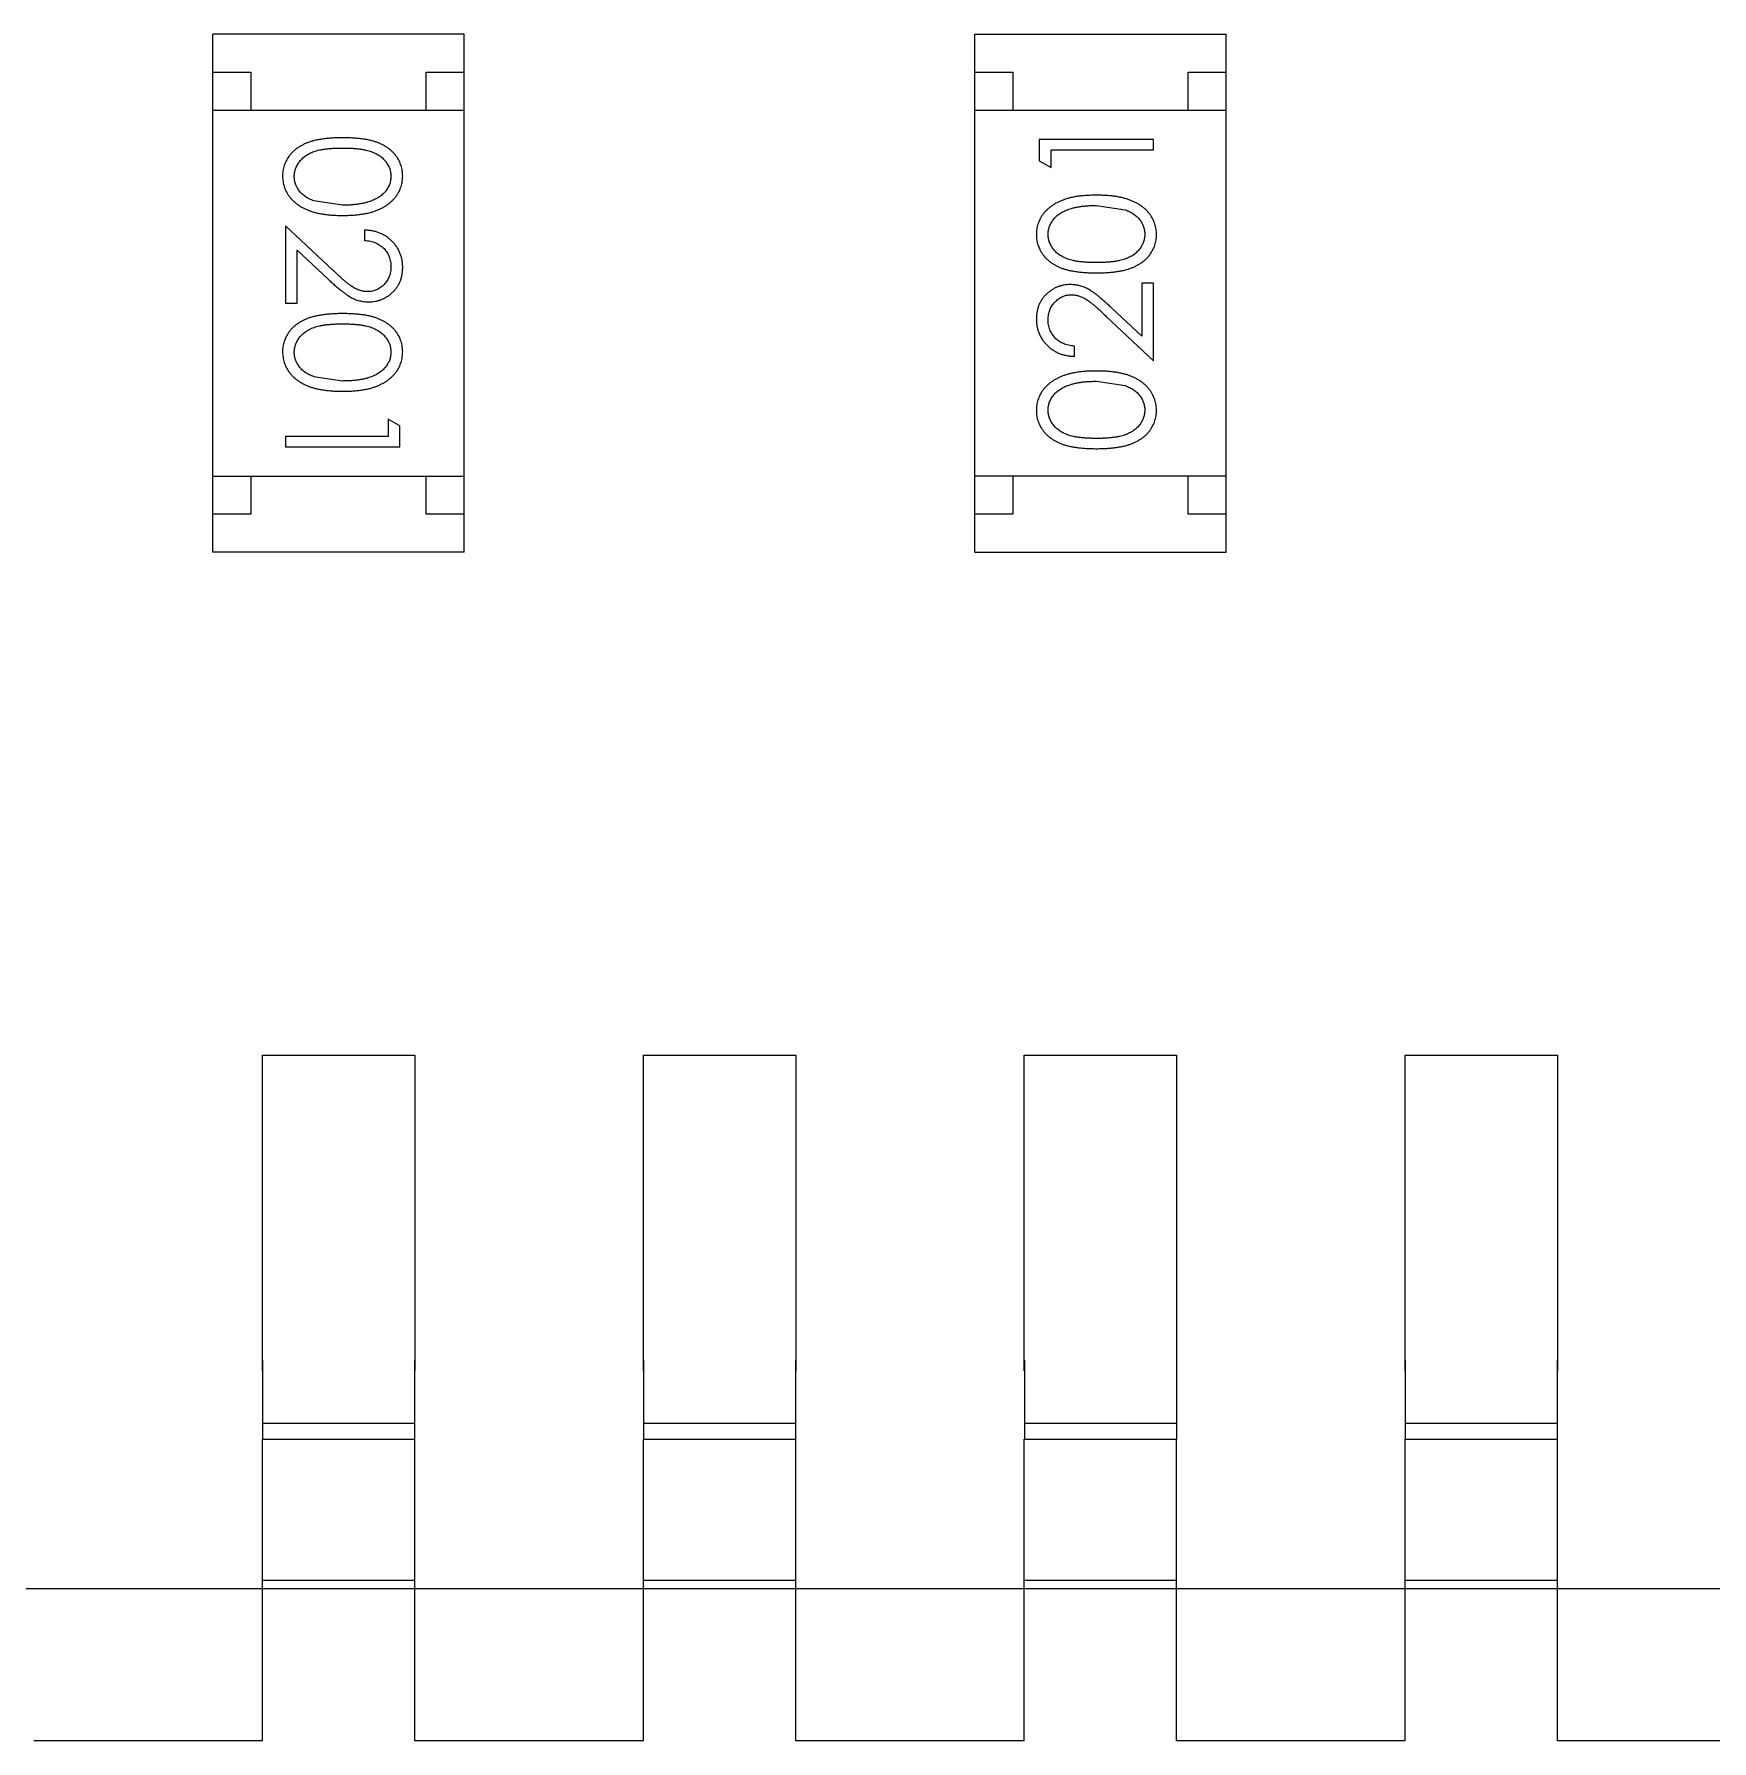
# Model space of a CAD drawing. Header units: inches. Extents: x -13 to 240, y -18 to 126.
# Drawn here: x 188.427 to 190.629, y 53.066 to 55.306 of the extents above; entities that cross this region are included whole.
import ezdxf

# ---------------------------------------------------------------- set-up
doc = ezdxf.new("R2010")
doc.units = ezdxf.units.IN
doc.header["$LTSCALE"] = 1.21
doc.header["$MEASUREMENT"] = 0
doc.layers.get('0').update_dxf_attribs({"linetype": 'CONTINUOUS'})

msp = doc.modelspace()

# ---------------------------------------------------------------- linework, layer by layer
at = {"color": 7, "linetype": 'Continuous'}
for p, q in [((188.6615, 54.6264), (188.6615, 55.3064)), ((188.9915, 55.3064), (188.6615, 55.3064)), ((188.9915, 54.6264), (188.9915, 55.3064)), ((189.6617, 54.6263), (189.6617, 55.3063)), ((189.6617, 55.3063), (189.9917, 55.3063)), ((189.9917, 54.6263), (189.9917, 55.3063)), ((188.6615, 55.2564), (188.7115, 55.2564)), ((188.7115, 55.2564), (188.7115, 55.2064)), ((188.9415, 55.2064), (188.9415, 55.2564)), ((188.9415, 55.2564), (188.9915, 55.2564)), ((189.6617, 55.2563), (189.7117, 55.2563)), ((189.7117, 55.2563), (189.7117, 55.2063)), ((189.9417, 55.2063), (189.9417, 55.2563)), ((189.9417, 55.2563), (189.9917, 55.2563)), ((188.6615, 55.2064), (188.9915, 55.2064)), ((189.9917, 55.2063), (189.6617, 55.2063)), ((189.7464, 55.1681), (189.7464, 55.1403)), ((189.8964, 55.1681), (189.7464, 55.1681)), ((189.7618, 55.1315), (189.7618, 55.1546)), ((189.7618, 55.1546), (189.8964, 55.1546)), ((189.8964, 55.1546), (189.8964, 55.1681)), ((189.7464, 55.1403), (189.7618, 55.1315)), ((188.8318, 55.0819), (188.7941, 55.0876)), ((189.8214, 55.0815), (189.8591, 55.0759)), ((188.7568, 55.055), (188.7568, 54.9531)), ((188.8189, 54.9968), (188.7568, 55.055)), ((188.8607, 55.0492), (188.8607, 55.0357)), ((188.7722, 54.9531), (188.7722, 55.0229)), ((188.7722, 55.0229), (188.8122, 54.9853)), ((189.881, 54.9796), (189.881, 54.9098)), ((189.8964, 54.9796), (189.881, 54.9796)), ((189.8964, 54.8777), (189.8964, 54.9796)), ((188.7568, 54.9531), (188.7722, 54.9531)), ((189.8343, 54.9359), (189.8964, 54.8777)), ((189.881, 54.9098), (189.841, 54.9473)), ((189.7925, 54.8835), (189.7925, 54.8969)), ((188.8318, 54.8511), (188.7941, 54.8568)), ((189.8214, 54.8508), (189.8591, 54.8451)), ((188.8914, 54.8011), (188.8914, 54.7781)), ((188.9068, 54.7923), (188.8914, 54.8011)), ((188.9068, 54.7646), (188.9068, 54.7923)), ((188.7568, 54.7781), (188.7568, 54.7646)), ((188.8914, 54.7781), (188.7568, 54.7781)), ((188.7568, 54.7646), (188.9068, 54.7646)), ((188.6615, 54.7264), (188.9915, 54.7264)), ((188.7115, 54.7264), (188.7115, 54.6764)), ((188.9415, 54.6764), (188.9415, 54.7264)), ((189.9917, 54.7263), (189.6617, 54.7263)), ((189.7117, 54.7263), (189.7117, 54.6763)), ((189.9417, 54.6763), (189.9417, 54.7263)), ((188.7115, 54.6764), (188.6615, 54.6764)), ((188.9915, 54.6764), (188.9415, 54.6764)), ((189.7117, 54.6763), (189.6617, 54.6763)), ((189.9917, 54.6763), (189.9417, 54.6763)), ((188.9915, 54.6264), (188.6615, 54.6264)), ((189.6617, 54.6263), (189.9917, 54.6263)), ((188.7266, 53.5518), (188.7266, 53.9663)), ((188.7266, 53.9663), (188.9266, 53.9663)), ((188.9266, 53.9663), (188.9266, 53.5518)), ((189.2266, 53.5518), (189.2266, 53.9663)), ((189.2266, 53.9663), (189.4266, 53.9663)), ((189.4266, 53.9663), (189.4266, 53.5518)), ((189.7266, 53.5518), (189.7266, 53.9663)), ((189.7266, 53.9663), (189.9266, 53.9663)), ((189.9266, 53.9663), (189.9266, 53.5518)), ((190.2266, 53.5518), (190.2266, 53.9663)), ((190.2266, 53.9663), (190.4266, 53.9663)), ((190.4266, 53.9663), (190.4266, 53.5518)), ((188.7268, 53.5659), (188.7268, 53.4623)), ((188.9268, 53.4623), (188.9268, 53.5659)), ((189.2268, 53.5659), (189.2268, 53.4623)), ((189.4268, 53.4623), (189.4268, 53.5659)), ((189.7268, 53.5659), (189.7268, 53.4623)), ((189.9268, 53.4623), (189.9268, 53.5659)), ((190.2268, 53.5659), (190.2268, 53.4623)), ((190.4268, 53.4623), (190.4268, 53.5659)), ((188.7268, 53.4833), (188.9268, 53.4833)), ((189.2268, 53.4833), (189.4268, 53.4833)), ((189.7268, 53.4833), (189.9268, 53.4833)), ((190.2268, 53.4833), (190.4268, 53.4833)), ((188.7266, 53.0663), (188.7266, 53.4623)), ((188.7266, 53.4623), (188.9266, 53.4623)), ((188.9266, 53.0663), (188.9266, 53.4623)), ((189.2266, 53.0663), (189.2266, 53.4623)), ((189.2266, 53.4623), (189.4266, 53.4623)), ((189.4266, 53.0663), (189.4266, 53.4623)), ((189.7266, 53.0663), (189.7266, 53.4623)), ((189.7266, 53.4623), (189.9266, 53.4623)), ((189.9266, 53.0663), (189.9266, 53.4623)), ((190.2266, 53.0663), (190.2266, 53.4623)), ((190.2266, 53.4623), (190.4266, 53.4623)), ((190.4266, 53.0663), (190.4266, 53.4623)), ((188.9266, 53.2769), (188.7266, 53.2769)), ((189.4266, 53.2769), (189.2266, 53.2769)), ((189.9266, 53.2769), (189.7266, 53.2769)), ((190.4266, 53.2769), (190.2266, 53.2769)), ((178.5266, 53.2663), (197.6266, 53.2663)), ((188.7266, 53.0663), (188.4266, 53.0663)), ((189.2266, 53.0663), (188.9266, 53.0663)), ((189.7266, 53.0663), (189.4266, 53.0663)), ((190.2266, 53.0663), (189.9266, 53.0663)), ((190.7266, 53.0663), (190.4266, 53.0663))]:
    msp.add_line(p, q, dxfattribs=at)
for points, knots in [([(188.8317, 55.1704), (188.8294, 55.1703), (188.8247, 55.1703), (188.818, 55.17), (188.8116, 55.1695), (188.8057, 55.1688), (188.8001, 55.1679), (188.795, 55.1668), (188.7903, 55.1655), (188.7859, 55.164), (188.7819, 55.1623), (188.7782, 55.1604), (188.7747, 55.1584), (188.7715, 55.1563), (188.7686, 55.154), (188.7658, 55.1515), (188.7634, 55.1488), (188.7612, 55.146), (188.7593, 55.1431), (188.7576, 55.1401), (188.7561, 55.137), (188.755, 55.1338), (188.7541, 55.1305), (188.7534, 55.1272), (188.753, 55.1237), (188.753, 55.1214), (188.753, 55.1202)], [0, 0, 0, 0, 0.068113, 0.132564, 0.193427, 0.250218, 0.303569, 0.353576, 0.400235, 0.443586, 0.484619, 0.524292, 0.56238, 0.599049, 0.63494, 0.669782, 0.704009, 0.737842, 0.771098, 0.803896, 0.836415, 0.868639, 0.900715, 0.933378, 0.966213, 1, 1, 1, 1]), ([(188.7683, 55.1198), (188.7684, 55.1214), (188.7686, 55.1247), (188.7699, 55.1296), (188.772, 55.1343), (188.7743, 55.1381), (188.7766, 55.1409), (188.7786, 55.143), (188.7807, 55.1449), (188.783, 55.1467), (188.7855, 55.1483), (188.7883, 55.1498), (188.7912, 55.1511), (188.7943, 55.1524), (188.7977, 55.1535), (188.8014, 55.1544), (188.8056, 55.1551), (188.8101, 55.1558), (188.815, 55.1563), (188.8203, 55.1566), (188.8259, 55.1569), (188.8298, 55.1569), (188.8318, 55.1569)], [0, 0, 0, 0, 0.060034, 0.120278, 0.182348, 0.247919, 0.281641, 0.315701, 0.350322, 0.385703, 0.421819, 0.459196, 0.497866, 0.538301, 0.58121, 0.628183, 0.679403, 0.734699, 0.794074, 0.858416, 0.927049, 1, 1, 1, 1]), ([(188.9107, 55.1202), (188.9106, 55.1214), (188.9106, 55.1237), (188.9102, 55.1272), (188.9095, 55.1305), (188.9086, 55.1338), (188.9074, 55.1371), (188.906, 55.1402), (188.9042, 55.1432), (188.9023, 55.1462), (188.9001, 55.149), (188.8976, 55.1516), (188.8949, 55.1541), (188.892, 55.1564), (188.8887, 55.1586), (188.8853, 55.1606), (188.8816, 55.1624), (188.8776, 55.1641), (188.8733, 55.1656), (188.8686, 55.1669), (188.8635, 55.168), (188.858, 55.1688), (188.852, 55.1695), (188.8456, 55.17), (188.8388, 55.1703), (188.8341, 55.1703), (188.8317, 55.1704)], [0, 0, 0, 0, 0.033742, 0.066533, 0.099153, 0.13154, 0.164087, 0.196563, 0.229707, 0.263315, 0.297504, 0.331686, 0.366482, 0.4021, 0.438958, 0.476748, 0.515985, 0.556589, 0.599519, 0.645765, 0.695487, 0.748721, 0.805687, 0.866754, 0.931405, 1, 1, 1, 1]), ([(188.8318, 55.1569), (188.8338, 55.1569), (188.8377, 55.1569), (188.8434, 55.1566), (188.8487, 55.1563), (188.8536, 55.1558), (188.8581, 55.1552), (188.8622, 55.1543), (188.866, 55.1534), (188.8694, 55.1523), (188.8725, 55.1511), (188.8754, 55.1497), (188.8781, 55.1482), (188.8806, 55.1466), (188.883, 55.1449), (188.8851, 55.143), (188.887, 55.1409), (188.8893, 55.1381), (188.8916, 55.1343), (188.8938, 55.1296), (188.895, 55.1247), (188.8952, 55.1214), (188.8953, 55.1198)], [0, 0, 0, 0, 0.073302, 0.142286, 0.206253, 0.266017, 0.321612, 0.372532, 0.419497, 0.462398, 0.502825, 0.541489, 0.579034, 0.615143, 0.650298, 0.684912, 0.718701, 0.752189, 0.817245, 0.879117, 0.939613, 1, 1, 1, 1]), ([(188.753, 55.1202), (188.753, 55.119), (188.753, 55.1166), (188.7535, 55.1131), (188.7541, 55.1097), (188.755, 55.1063), (188.7563, 55.1031), (188.7577, 55.0999), (188.7595, 55.0968), (188.7614, 55.0938), (188.7637, 55.0909), (188.7662, 55.0882), (188.769, 55.0856), (188.772, 55.0832), (188.7753, 55.0809), (188.7789, 55.0788), (188.7827, 55.0769), (188.7868, 55.0751), (188.7912, 55.0735), (188.7959, 55.0722), (188.801, 55.071), (188.8065, 55.0701), (188.8123, 55.0694), (188.8184, 55.0688), (188.825, 55.0685), (188.8295, 55.0685), (188.8317, 55.0684)], [0, 0, 0, 0, 0.033824, 0.067298, 0.10028, 0.133019, 0.165736, 0.198792, 0.232372, 0.266409, 0.301016, 0.336196, 0.371972, 0.408574, 0.446394, 0.485225, 0.525372, 0.567224, 0.611081, 0.65775, 0.70702, 0.759235, 0.814484, 0.873227, 0.934937, 1, 1, 1, 1]), ([(188.7941, 55.0876), (188.793, 55.088), (188.791, 55.0887), (188.7881, 55.0901), (188.7853, 55.0915), (188.7828, 55.0931), (188.7805, 55.0949), (188.7784, 55.0967), (188.7765, 55.0987), (188.7742, 55.1015), (188.7719, 55.1052), (188.7699, 55.1099), (188.7685, 55.1148), (188.7684, 55.1181), (188.7683, 55.1198)], [0, 0, 0, 0, 0.075949, 0.148549, 0.218996, 0.286119, 0.351826, 0.416074, 0.478265, 0.540325, 0.660405, 0.774606, 0.887187, 1, 1, 1, 1]), ([(188.8317, 55.0684), (188.834, 55.0685), (188.8385, 55.0685), (188.8451, 55.0688), (188.8513, 55.0693), (188.8572, 55.0701), (188.8626, 55.071), (188.8678, 55.0722), (188.8725, 55.0736), (188.8769, 55.0752), (188.881, 55.077), (188.8849, 55.0789), (188.8884, 55.0811), (188.8917, 55.0833), (188.8947, 55.0857), (188.8975, 55.0883), (188.9, 55.091), (188.9023, 55.0939), (188.9043, 55.0969), (188.906, 55.0999), (188.9074, 55.1031), (188.9086, 55.1064), (188.9095, 55.1097), (188.9102, 55.1131), (188.9106, 55.1166), (188.9106, 55.119), (188.9107, 55.1202)], [0, 0, 0, 0, 0.065278, 0.127205, 0.186168, 0.241675, 0.294115, 0.343609, 0.390387, 0.434463, 0.476646, 0.517002, 0.555936, 0.593716, 0.630057, 0.665601, 0.700745, 0.734917, 0.768681, 0.802087, 0.834849, 0.867433, 0.900138, 0.932806, 0.966212, 1, 1, 1, 1]), ([(188.8953, 55.1198), (188.8952, 55.1181), (188.895, 55.1148), (188.8938, 55.11), (188.8916, 55.1053), (188.8893, 55.1016), (188.887, 55.0987), (188.885, 55.0967), (188.8828, 55.0947), (188.8803, 55.0929), (188.8776, 55.0912), (188.8746, 55.0897), (188.8715, 55.0882), (188.868, 55.0869), (188.8644, 55.0857), (188.8605, 55.0847), (188.8563, 55.0839), (188.8519, 55.0831), (188.8472, 55.0826), (188.8423, 55.0821), (188.8371, 55.082), (188.8336, 55.0819), (188.8318, 55.0819)], [0, 0, 0, 0, 0.059689, 0.119507, 0.181075, 0.246162, 0.279894, 0.314468, 0.350403, 0.387474, 0.426147, 0.466624, 0.508745, 0.553328, 0.600058, 0.649177, 0.700552, 0.754894, 0.811825, 0.871514, 0.934319, 1, 1, 1, 1]), ([(189.8215, 55.095), (189.8192, 55.095), (189.8147, 55.0949), (189.8081, 55.0946), (189.8019, 55.0941), (189.796, 55.0934), (189.7906, 55.0924), (189.7854, 55.0912), (189.7807, 55.0898), (189.7763, 55.0882), (189.7722, 55.0864), (189.7683, 55.0845), (189.7648, 55.0824), (189.7615, 55.0801), (189.7585, 55.0777), (189.7557, 55.0752), (189.7532, 55.0724), (189.7509, 55.0696), (189.7489, 55.0666), (189.7472, 55.0635), (189.7458, 55.0603), (189.7446, 55.0571), (189.7437, 55.0537), (189.743, 55.0503), (189.7426, 55.0468), (189.7426, 55.0444), (189.7425, 55.0432)], [0, 0, 0, 0, 0.065278, 0.127205, 0.186168, 0.241675, 0.294115, 0.343609, 0.390387, 0.434463, 0.476646, 0.517002, 0.555936, 0.593716, 0.630057, 0.665601, 0.700745, 0.734917, 0.768681, 0.802087, 0.834849, 0.867433, 0.900138, 0.932806, 0.966212, 1, 1, 1, 1]), ([(189.9002, 55.0432), (189.9002, 55.0444), (189.9002, 55.0468), (189.8997, 55.0503), (189.8991, 55.0538), (189.8982, 55.0571), (189.8969, 55.0604), (189.8955, 55.0636), (189.8937, 55.0666), (189.8918, 55.0697), (189.8895, 55.0725), (189.887, 55.0753), (189.8842, 55.0779), (189.8812, 55.0803), (189.8779, 55.0825), (189.8743, 55.0846), (189.8705, 55.0865), (189.8664, 55.0883), (189.862, 55.0899), (189.8573, 55.0912), (189.8522, 55.0924), (189.8467, 55.0934), (189.8409, 55.0941), (189.8348, 55.0946), (189.8282, 55.0949), (189.8237, 55.095), (189.8215, 55.095)], [0, 0, 0, 0, 0.033824, 0.067298, 0.10028, 0.133019, 0.165736, 0.198792, 0.232372, 0.266409, 0.301016, 0.336196, 0.371972, 0.408574, 0.446394, 0.485225, 0.525372, 0.567224, 0.611081, 0.65775, 0.70702, 0.759235, 0.814484, 0.873227, 0.934937, 1, 1, 1, 1]), ([(189.7579, 55.0437), (189.758, 55.0453), (189.7582, 55.0486), (189.7594, 55.0535), (189.7616, 55.0581), (189.7639, 55.0619), (189.7662, 55.0647), (189.7682, 55.0668), (189.7704, 55.0687), (189.7729, 55.0705), (189.7756, 55.0722), (189.7786, 55.0738), (189.7817, 55.0752), (189.7852, 55.0766), (189.7888, 55.0777), (189.7927, 55.0788), (189.7969, 55.0796), (189.8013, 55.0803), (189.806, 55.0808), (189.8109, 55.0813), (189.8161, 55.0815), (189.8196, 55.0815), (189.8214, 55.0815)], [0, 0, 0, 0, 0.059689, 0.119507, 0.181075, 0.246162, 0.279894, 0.314468, 0.350403, 0.387474, 0.426147, 0.466624, 0.508745, 0.553328, 0.600058, 0.649177, 0.700552, 0.754894, 0.811825, 0.871514, 0.934319, 1, 1, 1, 1]), ([(189.8591, 55.0759), (189.8602, 55.0755), (189.8622, 55.0747), (189.8651, 55.0734), (189.8679, 55.0719), (189.8704, 55.0703), (189.8727, 55.0686), (189.8748, 55.0667), (189.8767, 55.0647), (189.879, 55.0619), (189.8813, 55.0582), (189.8833, 55.0535), (189.8847, 55.0487), (189.8848, 55.0453), (189.8849, 55.0437)], [0, 0, 0, 0, 0.075949, 0.148549, 0.218996, 0.286119, 0.351826, 0.416074, 0.478265, 0.540325, 0.660405, 0.774606, 0.887187, 1, 1, 1, 1]), ([(188.9107, 55.0003), (188.9106, 55.002), (188.9105, 55.0053), (188.9099, 55.0101), (188.9087, 55.0147), (188.9072, 55.0191), (188.9052, 55.0234), (188.9028, 55.0274), (188.8999, 55.0312), (188.8966, 55.0347), (188.893, 55.038), (188.8891, 55.0409), (188.885, 55.0433), (188.8806, 55.0454), (188.8759, 55.047), (188.8711, 55.0481), (188.8659, 55.0489), (188.8624, 55.0491), (188.8607, 55.0492)], [0, 0, 0, 0, 0.06445, 0.126725, 0.187421, 0.247417, 0.306749, 0.366595, 0.427749, 0.490235, 0.553031, 0.614805, 0.676505, 0.738096, 0.801021, 0.864897, 0.931209, 1, 1, 1, 1]), ([(189.7425, 55.0432), (189.7426, 55.042), (189.7426, 55.0397), (189.743, 55.0363), (189.7437, 55.0329), (189.7446, 55.0296), (189.7458, 55.0264), (189.7472, 55.0233), (189.749, 55.0202), (189.7509, 55.0173), (189.7531, 55.0145), (189.7556, 55.0118), (189.7583, 55.0093), (189.7612, 55.007), (189.7645, 55.0049), (189.7679, 55.0028), (189.7716, 55.001), (189.7756, 54.9993), (189.7799, 54.9979), (189.7846, 54.9966), (189.7897, 54.9955), (189.7952, 54.9946), (189.8012, 54.9939), (189.8076, 54.9934), (189.8144, 54.9931), (189.8191, 54.9931), (189.8215, 54.9931)], [0, 0, 0, 0, 0.033742, 0.066533, 0.099153, 0.13154, 0.164087, 0.196563, 0.229707, 0.263315, 0.297504, 0.331686, 0.366482, 0.4021, 0.438958, 0.476748, 0.515985, 0.556589, 0.599519, 0.645765, 0.695487, 0.748721, 0.805687, 0.866754, 0.931405, 1, 1, 1, 1]), ([(189.8214, 55.0065), (189.8194, 55.0065), (189.8155, 55.0066), (189.8098, 55.0068), (189.8045, 55.0072), (189.7996, 55.0077), (189.7951, 55.0083), (189.791, 55.0091), (189.7872, 55.01), (189.7838, 55.0111), (189.7807, 55.0124), (189.7778, 55.0137), (189.7751, 55.0152), (189.7726, 55.0168), (189.7702, 55.0186), (189.7681, 55.0205), (189.7662, 55.0225), (189.7639, 55.0254), (189.7616, 55.0291), (189.7594, 55.0338), (189.7582, 55.0387), (189.758, 55.042), (189.7579, 55.0437)], [0, 0, 0, 0, 0.073302, 0.142286, 0.206253, 0.266017, 0.321612, 0.372532, 0.419497, 0.462398, 0.502825, 0.541489, 0.579034, 0.615143, 0.650298, 0.684912, 0.718701, 0.752189, 0.817245, 0.879117, 0.939613, 1, 1, 1, 1]), ([(189.8849, 55.0437), (189.8848, 55.042), (189.8846, 55.0387), (189.8833, 55.0339), (189.8812, 55.0291), (189.8789, 55.0254), (189.8766, 55.0225), (189.8746, 55.0204), (189.8725, 55.0186), (189.8702, 55.0168), (189.8677, 55.0151), (189.8649, 55.0137), (189.862, 55.0123), (189.8589, 55.0111), (189.8555, 55.01), (189.8518, 55.0091), (189.8476, 55.0083), (189.8431, 55.0076), (189.8382, 55.0072), (189.8329, 55.0068), (189.8273, 55.0066), (189.8234, 55.0065), (189.8214, 55.0065)], [0, 0, 0, 0, 0.060034, 0.120278, 0.182348, 0.247919, 0.281641, 0.315701, 0.350322, 0.385703, 0.421819, 0.459196, 0.497866, 0.538301, 0.58121, 0.628183, 0.679403, 0.734699, 0.794074, 0.858416, 0.927049, 1, 1, 1, 1]), ([(189.8215, 54.9931), (189.8238, 54.9931), (189.8285, 54.9931), (189.8352, 54.9934), (189.8416, 54.9939), (189.8475, 54.9947), (189.8531, 54.9955), (189.8582, 54.9966), (189.8629, 54.9979), (189.8673, 54.9994), (189.8713, 55.0011), (189.875, 55.003), (189.8785, 55.005), (189.8817, 55.0072), (189.8846, 55.0095), (189.8874, 55.012), (189.8898, 55.0146), (189.892, 55.0174), (189.8939, 55.0203), (189.8956, 55.0233), (189.8971, 55.0264), (189.8982, 55.0296), (189.8991, 55.0329), (189.8998, 55.0363), (189.9002, 55.0397), (189.9002, 55.042), (189.9002, 55.0432)], [0, 0, 0, 0, 0.068113, 0.132564, 0.193427, 0.250218, 0.303569, 0.353576, 0.400235, 0.443586, 0.484619, 0.524292, 0.56238, 0.599049, 0.63494, 0.669782, 0.704009, 0.737842, 0.771098, 0.803896, 0.836415, 0.868639, 0.900715, 0.933378, 0.966213, 1, 1, 1, 1]), ([(188.8607, 55.0357), (188.862, 55.0356), (188.8646, 55.0354), (188.8684, 55.0346), (188.8719, 55.0337), (188.8752, 55.0324), (188.8783, 55.0309), (188.8812, 55.0292), (188.8838, 55.0272), (188.8862, 55.0249), (188.8883, 55.0225), (188.8902, 55.0199), (188.8918, 55.0171), (188.893, 55.0141), (188.894, 55.0111), (188.8948, 55.0078), (188.8952, 55.0045), (188.8952, 55.0022), (188.8953, 55.001)], [0, 0, 0, 0, 0.073648, 0.143686, 0.210962, 0.275557, 0.338064, 0.399311, 0.4594, 0.51934, 0.579024, 0.637809, 0.695959, 0.754122, 0.813113, 0.873453, 0.935561, 1, 1, 1, 1]), ([(188.8649, 54.9684), (188.8632, 54.9685), (188.86, 54.9686), (188.8552, 54.9697), (188.8506, 54.9714), (188.8467, 54.9733), (188.8436, 54.9754), (188.8409, 54.9773), (188.838, 54.9796), (188.8347, 54.9823), (188.8312, 54.9854), (188.8273, 54.9888), (188.8232, 54.9927), (188.8204, 54.9954), (188.8189, 54.9968)], [0, 0, 0, 0, 0.088014, 0.174976, 0.2638, 0.355443, 0.406413, 0.465519, 0.533076, 0.609353, 0.693899, 0.787171, 0.889197, 1, 1, 1, 1]), ([(188.8953, 55.001), (188.8952, 54.9999), (188.8952, 54.9977), (188.8947, 54.9944), (188.8941, 54.9913), (188.8931, 54.9884), (188.8918, 54.9855), (188.8903, 54.9828), (188.8884, 54.9803), (188.8863, 54.9778), (188.884, 54.9756), (188.8816, 54.9737), (188.8791, 54.9721), (188.8765, 54.9707), (188.8737, 54.9697), (188.8709, 54.969), (188.8679, 54.9685), (188.8659, 54.9685), (188.8649, 54.9684)], [0, 0, 0, 0, 0.068027, 0.133505, 0.19695, 0.26027, 0.322741, 0.384982, 0.448465, 0.513424, 0.578224, 0.640011, 0.700094, 0.760067, 0.819012, 0.877878, 0.938035, 1, 1, 1, 1]), ([(188.8661, 54.955), (188.8675, 54.955), (188.8705, 54.9551), (188.8748, 54.9557), (188.8789, 54.9567), (188.8829, 54.958), (188.8868, 54.9598), (188.8905, 54.962), (188.8941, 54.9645), (188.8974, 54.9675), (188.9006, 54.9707), (188.9032, 54.9742), (188.9055, 54.978), (188.9074, 54.9819), (188.9089, 54.9862), (188.9099, 54.9907), (188.9105, 54.9954), (188.9106, 54.9986), (188.9107, 55.0003)], [0, 0, 0, 0, 0.06271, 0.123347, 0.183401, 0.242828, 0.302097, 0.36242, 0.423725, 0.487032, 0.550491, 0.612709, 0.674265, 0.73617, 0.799211, 0.863483, 0.930525, 1, 1, 1, 1]), ([(188.8122, 54.9853), (188.8138, 54.9839), (188.8168, 54.9811), (188.8211, 54.9772), (188.8252, 54.9736), (188.8291, 54.9704), (188.8327, 54.9676), (188.8361, 54.9651), (188.8393, 54.963), (188.8431, 54.9607), (188.8478, 54.9583), (188.8537, 54.9564), (188.8598, 54.9552), (188.864, 54.955), (188.8661, 54.955)], [0, 0, 0, 0, 0.09953, 0.192079, 0.277712, 0.357454, 0.429648, 0.495771, 0.555538, 0.608657, 0.707578, 0.804328, 0.901298, 1, 1, 1, 1]), ([(189.7871, 54.9777), (189.7857, 54.9777), (189.7827, 54.9776), (189.7784, 54.977), (189.7743, 54.976), (189.7703, 54.9747), (189.7664, 54.9728), (189.7627, 54.9707), (189.7591, 54.9681), (189.7558, 54.9652), (189.7526, 54.962), (189.75, 54.9585), (189.7477, 54.9547), (189.7458, 54.9507), (189.7443, 54.9465), (189.7433, 54.942), (189.7427, 54.9373), (189.7426, 54.934), (189.7425, 54.9324)], [0, 0, 0, 0, 0.06271, 0.123347, 0.183401, 0.242828, 0.302097, 0.36242, 0.423725, 0.487032, 0.550491, 0.612709, 0.674265, 0.73617, 0.799211, 0.863483, 0.930525, 1, 1, 1, 1]), ([(189.841, 54.9473), (189.8394, 54.9488), (189.8364, 54.9516), (189.8321, 54.9555), (189.828, 54.9591), (189.8241, 54.9623), (189.8205, 54.9651), (189.8171, 54.9676), (189.8139, 54.9697), (189.8101, 54.972), (189.8054, 54.9743), (189.7995, 54.9763), (189.7934, 54.9775), (189.7892, 54.9776), (189.7871, 54.9777)], [0, 0, 0, 0, 0.09953, 0.192079, 0.277712, 0.357454, 0.429648, 0.495771, 0.555538, 0.608657, 0.707578, 0.804328, 0.901298, 1, 1, 1, 1]), ([(189.7579, 54.9317), (189.758, 54.9328), (189.758, 54.935), (189.7585, 54.9382), (189.7591, 54.9414), (189.7601, 54.9443), (189.7614, 54.9472), (189.7629, 54.9499), (189.7648, 54.9524), (189.7669, 54.9548), (189.7692, 54.957), (189.7716, 54.9589), (189.7741, 54.9606), (189.7767, 54.9619), (189.7795, 54.963), (189.7823, 54.9637), (189.7853, 54.9642), (189.7873, 54.9642), (189.7883, 54.9642)], [0, 0, 0, 0, 0.068027, 0.133505, 0.19695, 0.26027, 0.322741, 0.384982, 0.448465, 0.513424, 0.578224, 0.640011, 0.700094, 0.760067, 0.819012, 0.877878, 0.938035, 1, 1, 1, 1]), ([(189.7883, 54.9642), (189.79, 54.9642), (189.7932, 54.964), (189.798, 54.963), (189.8026, 54.9613), (189.8065, 54.9593), (189.8096, 54.9573), (189.8123, 54.9554), (189.8152, 54.953), (189.8185, 54.9504), (189.822, 54.9473), (189.8259, 54.9439), (189.83, 54.94), (189.8328, 54.9373), (189.8343, 54.9359)], [0, 0, 0, 0, 0.088014, 0.174976, 0.2638, 0.355443, 0.406413, 0.465519, 0.533076, 0.609353, 0.693899, 0.787171, 0.889197, 1, 1, 1, 1]), ([(188.8317, 54.9396), (188.8294, 54.9396), (188.8247, 54.9395), (188.818, 54.9392), (188.8116, 54.9387), (188.8057, 54.938), (188.8001, 54.9371), (188.795, 54.9361), (188.7903, 54.9347), (188.7859, 54.9332), (188.7819, 54.9315), (188.7782, 54.9297), (188.7747, 54.9277), (188.7715, 54.9255), (188.7686, 54.9232), (188.7658, 54.9207), (188.7634, 54.9181), (188.7612, 54.9153), (188.7593, 54.9123), (188.7576, 54.9093), (188.7561, 54.9062), (188.755, 54.903), (188.7541, 54.8998), (188.7534, 54.8964), (188.753, 54.893), (188.753, 54.8906), (188.753, 54.8894)], [0, 0, 0, 0, 0.068113, 0.132564, 0.193427, 0.250218, 0.303569, 0.353576, 0.400235, 0.443586, 0.484619, 0.524292, 0.56238, 0.599049, 0.63494, 0.669782, 0.704009, 0.737842, 0.771098, 0.803896, 0.836415, 0.868639, 0.900715, 0.933378, 0.966213, 1, 1, 1, 1]), ([(188.7683, 54.889), (188.7684, 54.8906), (188.7686, 54.8939), (188.7699, 54.8988), (188.772, 54.9036), (188.7743, 54.9073), (188.7766, 54.9102), (188.7786, 54.9122), (188.7807, 54.9141), (188.783, 54.9159), (188.7855, 54.9175), (188.7883, 54.919), (188.7912, 54.9203), (188.7943, 54.9216), (188.7977, 54.9227), (188.8014, 54.9236), (188.8056, 54.9244), (188.8101, 54.925), (188.815, 54.9255), (188.8203, 54.9259), (188.8259, 54.9261), (188.8298, 54.9261), (188.8318, 54.9261)], [0, 0, 0, 0, 0.060034, 0.120278, 0.182348, 0.247919, 0.281641, 0.315701, 0.350322, 0.385703, 0.421819, 0.459196, 0.497866, 0.538301, 0.58121, 0.628183, 0.679403, 0.734699, 0.794074, 0.858416, 0.927049, 1, 1, 1, 1]), ([(188.9107, 54.8894), (188.9106, 54.8906), (188.9106, 54.893), (188.9102, 54.8964), (188.9095, 54.8998), (188.9086, 54.9031), (188.9074, 54.9063), (188.906, 54.9094), (188.9042, 54.9124), (188.9023, 54.9154), (188.9001, 54.9182), (188.8976, 54.9209), (188.8949, 54.9233), (188.892, 54.9257), (188.8887, 54.9278), (188.8853, 54.9298), (188.8816, 54.9317), (188.8776, 54.9333), (188.8733, 54.9348), (188.8686, 54.9361), (188.8635, 54.9372), (188.858, 54.938), (188.852, 54.9387), (188.8456, 54.9392), (188.8388, 54.9395), (188.8341, 54.9396), (188.8317, 54.9396)], [0, 0, 0, 0, 0.033742, 0.066533, 0.099153, 0.13154, 0.164087, 0.196563, 0.229707, 0.263315, 0.297504, 0.331686, 0.366482, 0.4021, 0.438958, 0.476748, 0.515985, 0.556589, 0.599519, 0.645765, 0.695487, 0.748721, 0.805687, 0.866754, 0.931405, 1, 1, 1, 1]), ([(188.8318, 54.9261), (188.8338, 54.9261), (188.8377, 54.9261), (188.8434, 54.9259), (188.8487, 54.9255), (188.8536, 54.925), (188.8581, 54.9244), (188.8622, 54.9236), (188.866, 54.9227), (188.8694, 54.9216), (188.8725, 54.9203), (188.8754, 54.919), (188.8781, 54.9175), (188.8806, 54.9158), (188.883, 54.9141), (188.8851, 54.9122), (188.887, 54.9102), (188.8893, 54.9073), (188.8916, 54.9036), (188.8938, 54.8989), (188.895, 54.894), (188.8952, 54.8906), (188.8953, 54.889)], [0, 0, 0, 0, 0.073302, 0.142286, 0.206253, 0.266017, 0.321612, 0.372532, 0.419497, 0.462398, 0.502825, 0.541489, 0.579034, 0.615143, 0.650298, 0.684912, 0.718701, 0.752189, 0.817245, 0.879117, 0.939613, 1, 1, 1, 1]), ([(189.7425, 54.9324), (189.7426, 54.9307), (189.7427, 54.9274), (189.7433, 54.9226), (189.7445, 54.918), (189.746, 54.9135), (189.748, 54.9093), (189.7504, 54.9053), (189.7533, 54.9015), (189.7566, 54.8979), (189.7602, 54.8947), (189.7641, 54.8918), (189.7682, 54.8893), (189.7726, 54.8873), (189.7773, 54.8857), (189.7821, 54.8845), (189.7873, 54.8837), (189.7908, 54.8836), (189.7925, 54.8835)], [0, 0, 0, 0, 0.06445, 0.126725, 0.187421, 0.247417, 0.306749, 0.366595, 0.427749, 0.490235, 0.553031, 0.614805, 0.676505, 0.738096, 0.801021, 0.864897, 0.931209, 1, 1, 1, 1]), ([(189.7925, 54.8969), (189.7912, 54.8971), (189.7886, 54.8973), (189.7848, 54.8981), (189.7813, 54.899), (189.778, 54.9002), (189.7749, 54.9017), (189.772, 54.9035), (189.7694, 54.9055), (189.767, 54.9077), (189.7649, 54.9102), (189.763, 54.9128), (189.7614, 54.9156), (189.7602, 54.9185), (189.7592, 54.9216), (189.7584, 54.9248), (189.758, 54.9282), (189.758, 54.9305), (189.7579, 54.9317)], [0, 0, 0, 0, 0.073648, 0.143686, 0.210962, 0.275557, 0.338064, 0.399311, 0.4594, 0.51934, 0.579024, 0.637809, 0.695959, 0.754122, 0.813113, 0.873453, 0.935561, 1, 1, 1, 1]), ([(188.753, 54.8894), (188.753, 54.8882), (188.753, 54.8859), (188.7535, 54.8824), (188.7541, 54.8789), (188.755, 54.8756), (188.7563, 54.8723), (188.7577, 54.8691), (188.7595, 54.866), (188.7614, 54.863), (188.7637, 54.8601), (188.7662, 54.8574), (188.769, 54.8548), (188.772, 54.8524), (188.7753, 54.8501), (188.7789, 54.8481), (188.7827, 54.8461), (188.7868, 54.8444), (188.7912, 54.8427), (188.7959, 54.8414), (188.801, 54.8402), (188.8065, 54.8393), (188.8123, 54.8386), (188.8184, 54.838), (188.825, 54.8377), (188.8295, 54.8377), (188.8317, 54.8377)], [0, 0, 0, 0, 0.033824, 0.067298, 0.10028, 0.133019, 0.165736, 0.198792, 0.232372, 0.266409, 0.301016, 0.336196, 0.371972, 0.408574, 0.446394, 0.485225, 0.525372, 0.567224, 0.611081, 0.65775, 0.70702, 0.759235, 0.814484, 0.873227, 0.934937, 1, 1, 1, 1]), ([(188.7941, 54.8568), (188.793, 54.8572), (188.791, 54.858), (188.7881, 54.8593), (188.7853, 54.8607), (188.7828, 54.8624), (188.7805, 54.8641), (188.7784, 54.8659), (188.7765, 54.868), (188.7742, 54.8708), (188.7719, 54.8745), (188.7699, 54.8792), (188.7685, 54.884), (188.7684, 54.8873), (188.7683, 54.889)], [0, 0, 0, 0, 0.075949, 0.148549, 0.218996, 0.286119, 0.351826, 0.416074, 0.478265, 0.540325, 0.660405, 0.774606, 0.887187, 1, 1, 1, 1]), ([(188.8317, 54.8377), (188.834, 54.8377), (188.8385, 54.8377), (188.8451, 54.838), (188.8513, 54.8386), (188.8572, 54.8393), (188.8626, 54.8403), (188.8678, 54.8414), (188.8725, 54.8429), (188.8769, 54.8444), (188.881, 54.8463), (188.8849, 54.8482), (188.8884, 54.8503), (188.8917, 54.8525), (188.8947, 54.855), (188.8975, 54.8575), (188.9, 54.8602), (188.9023, 54.8631), (188.9043, 54.8661), (188.906, 54.8692), (188.9074, 54.8723), (188.9086, 54.8756), (188.9095, 54.8789), (188.9102, 54.8824), (188.9106, 54.8859), (188.9106, 54.8882), (188.9107, 54.8894)], [0, 0, 0, 0, 0.065278, 0.127205, 0.186168, 0.241675, 0.294115, 0.343609, 0.390387, 0.434463, 0.476646, 0.517002, 0.555936, 0.593716, 0.630057, 0.665601, 0.700745, 0.734917, 0.768681, 0.802087, 0.834849, 0.867433, 0.900138, 0.932806, 0.966212, 1, 1, 1, 1]), ([(188.8953, 54.889), (188.8952, 54.8874), (188.895, 54.8841), (188.8938, 54.8792), (188.8916, 54.8745), (188.8893, 54.8708), (188.887, 54.8679), (188.885, 54.8659), (188.8828, 54.8639), (188.8803, 54.8621), (188.8776, 54.8604), (188.8746, 54.8589), (188.8715, 54.8574), (188.868, 54.8561), (188.8644, 54.855), (188.8605, 54.8539), (188.8563, 54.8531), (188.8519, 54.8523), (188.8472, 54.8518), (188.8423, 54.8514), (188.8371, 54.8512), (188.8336, 54.8512), (188.8318, 54.8511)], [0, 0, 0, 0, 0.059689, 0.119507, 0.181075, 0.246162, 0.279894, 0.314468, 0.350403, 0.387474, 0.426147, 0.466624, 0.508745, 0.553328, 0.600058, 0.649177, 0.700552, 0.754894, 0.811825, 0.871514, 0.934319, 1, 1, 1, 1]), ([(189.8215, 54.8642), (189.8192, 54.8642), (189.8147, 54.8642), (189.8081, 54.8639), (189.8019, 54.8633), (189.796, 54.8626), (189.7906, 54.8616), (189.7854, 54.8605), (189.7807, 54.859), (189.7763, 54.8575), (189.7722, 54.8556), (189.7683, 54.8537), (189.7648, 54.8516), (189.7615, 54.8494), (189.7585, 54.8469), (189.7557, 54.8444), (189.7532, 54.8417), (189.7509, 54.8388), (189.7489, 54.8358), (189.7472, 54.8327), (189.7458, 54.8296), (189.7446, 54.8263), (189.7437, 54.823), (189.743, 54.8195), (189.7426, 54.816), (189.7426, 54.8137), (189.7425, 54.8125)], [0, 0, 0, 0, 0.065278, 0.127205, 0.186168, 0.241675, 0.294115, 0.343609, 0.390387, 0.434463, 0.476646, 0.517002, 0.555936, 0.593716, 0.630057, 0.665601, 0.700745, 0.734917, 0.768681, 0.802087, 0.834849, 0.867433, 0.900138, 0.932806, 0.966212, 1, 1, 1, 1]), ([(189.9002, 54.8125), (189.9002, 54.8137), (189.9002, 54.816), (189.8997, 54.8195), (189.8991, 54.823), (189.8982, 54.8263), (189.8969, 54.8296), (189.8955, 54.8328), (189.8937, 54.8359), (189.8918, 54.8389), (189.8895, 54.8418), (189.887, 54.8445), (189.8842, 54.8471), (189.8812, 54.8495), (189.8779, 54.8518), (189.8743, 54.8538), (189.8705, 54.8558), (189.8664, 54.8575), (189.862, 54.8592), (189.8573, 54.8605), (189.8522, 54.8617), (189.8467, 54.8626), (189.8409, 54.8633), (189.8348, 54.8639), (189.8282, 54.8642), (189.8237, 54.8642), (189.8215, 54.8642)], [0, 0, 0, 0, 0.033824, 0.067298, 0.10028, 0.133019, 0.165736, 0.198792, 0.232372, 0.266409, 0.301016, 0.336196, 0.371972, 0.408574, 0.446394, 0.485225, 0.525372, 0.567224, 0.611081, 0.65775, 0.70702, 0.759235, 0.814484, 0.873227, 0.934937, 1, 1, 1, 1]), ([(189.7579, 54.8129), (189.758, 54.8146), (189.7582, 54.8178), (189.7594, 54.8227), (189.7616, 54.8274), (189.7639, 54.8311), (189.7662, 54.834), (189.7682, 54.836), (189.7704, 54.838), (189.7729, 54.8398), (189.7756, 54.8415), (189.7786, 54.843), (189.7817, 54.8445), (189.7852, 54.8458), (189.7888, 54.8469), (189.7927, 54.848), (189.7969, 54.8488), (189.8013, 54.8496), (189.806, 54.8501), (189.8109, 54.8505), (189.8161, 54.8507), (189.8196, 54.8508), (189.8214, 54.8508)], [0, 0, 0, 0, 0.059689, 0.119507, 0.181075, 0.246162, 0.279894, 0.314468, 0.350403, 0.387474, 0.426147, 0.466624, 0.508745, 0.553328, 0.600058, 0.649177, 0.700552, 0.754894, 0.811825, 0.871514, 0.934319, 1, 1, 1, 1]), ([(189.8591, 54.8451), (189.8602, 54.8447), (189.8622, 54.8439), (189.8651, 54.8426), (189.8679, 54.8412), (189.8704, 54.8396), (189.8727, 54.8378), (189.8748, 54.836), (189.8767, 54.8339), (189.879, 54.8311), (189.8813, 54.8274), (189.8833, 54.8227), (189.8847, 54.8179), (189.8848, 54.8146), (189.8849, 54.8129)], [0, 0, 0, 0, 0.075949, 0.148549, 0.218996, 0.286119, 0.351826, 0.416074, 0.478265, 0.540325, 0.660405, 0.774606, 0.887187, 1, 1, 1, 1]), ([(189.7425, 54.8125), (189.7426, 54.8113), (189.7426, 54.8089), (189.743, 54.8055), (189.7437, 54.8021), (189.7446, 54.7988), (189.7458, 54.7956), (189.7472, 54.7925), (189.749, 54.7895), (189.7509, 54.7865), (189.7531, 54.7837), (189.7556, 54.781), (189.7583, 54.7786), (189.7612, 54.7762), (189.7645, 54.7741), (189.7679, 54.7721), (189.7716, 54.7702), (189.7756, 54.7686), (189.7799, 54.7671), (189.7846, 54.7658), (189.7897, 54.7647), (189.7952, 54.7639), (189.8012, 54.7632), (189.8076, 54.7627), (189.8144, 54.7624), (189.8191, 54.7623), (189.8215, 54.7623)], [0, 0, 0, 0, 0.033742, 0.066533, 0.099153, 0.13154, 0.164087, 0.196563, 0.229707, 0.263315, 0.297504, 0.331686, 0.366482, 0.4021, 0.438958, 0.476748, 0.515985, 0.556589, 0.599519, 0.645765, 0.695487, 0.748721, 0.805687, 0.866754, 0.931405, 1, 1, 1, 1]), ([(189.8214, 54.7758), (189.8194, 54.7758), (189.8155, 54.7758), (189.8098, 54.7761), (189.8045, 54.7764), (189.7996, 54.7769), (189.7951, 54.7775), (189.791, 54.7783), (189.7872, 54.7792), (189.7838, 54.7803), (189.7807, 54.7816), (189.7778, 54.7829), (189.7751, 54.7844), (189.7726, 54.7861), (189.7702, 54.7878), (189.7681, 54.7897), (189.7662, 54.7917), (189.7639, 54.7946), (189.7616, 54.7983), (189.7594, 54.803), (189.7582, 54.8079), (189.758, 54.8113), (189.7579, 54.8129)], [0, 0, 0, 0, 0.073302, 0.142286, 0.206253, 0.266017, 0.321612, 0.372532, 0.419497, 0.462398, 0.502825, 0.541489, 0.579034, 0.615143, 0.650298, 0.684912, 0.718701, 0.752189, 0.817245, 0.879117, 0.939613, 1, 1, 1, 1]), ([(189.8849, 54.8129), (189.8848, 54.8113), (189.8846, 54.808), (189.8833, 54.8031), (189.8812, 54.7983), (189.8789, 54.7946), (189.8766, 54.7917), (189.8746, 54.7897), (189.8725, 54.7878), (189.8702, 54.786), (189.8677, 54.7844), (189.8649, 54.7829), (189.862, 54.7816), (189.8589, 54.7803), (189.8555, 54.7792), (189.8518, 54.7783), (189.8476, 54.7775), (189.8431, 54.7769), (189.8382, 54.7764), (189.8329, 54.776), (189.8273, 54.7758), (189.8234, 54.7758), (189.8214, 54.7758)], [0, 0, 0, 0, 0.060034, 0.120278, 0.182348, 0.247919, 0.281641, 0.315701, 0.350322, 0.385703, 0.421819, 0.459196, 0.497866, 0.538301, 0.58121, 0.628183, 0.679403, 0.734699, 0.794074, 0.858416, 0.927049, 1, 1, 1, 1]), ([(189.8215, 54.7623), (189.8238, 54.7623), (189.8285, 54.7624), (189.8352, 54.7627), (189.8416, 54.7632), (189.8475, 54.7639), (189.8531, 54.7648), (189.8582, 54.7658), (189.8629, 54.7672), (189.8673, 54.7687), (189.8713, 54.7704), (189.875, 54.7722), (189.8785, 54.7742), (189.8817, 54.7764), (189.8846, 54.7787), (189.8874, 54.7812), (189.8898, 54.7838), (189.892, 54.7866), (189.8939, 54.7896), (189.8956, 54.7926), (189.8971, 54.7957), (189.8982, 54.7989), (189.8991, 54.8021), (189.8998, 54.8055), (189.9002, 54.8089), (189.9002, 54.8113), (189.9002, 54.8125)], [0, 0, 0, 0, 0.068113, 0.132564, 0.193427, 0.250218, 0.303569, 0.353576, 0.400235, 0.443586, 0.484619, 0.524292, 0.56238, 0.599049, 0.63494, 0.669782, 0.704009, 0.737842, 0.771098, 0.803896, 0.836415, 0.868639, 0.900715, 0.933378, 0.966213, 1, 1, 1, 1])]:
    msp.add_open_spline(points, degree=3, knots=knots, dxfattribs=at)

doc.saveas('drawing.dxf')
